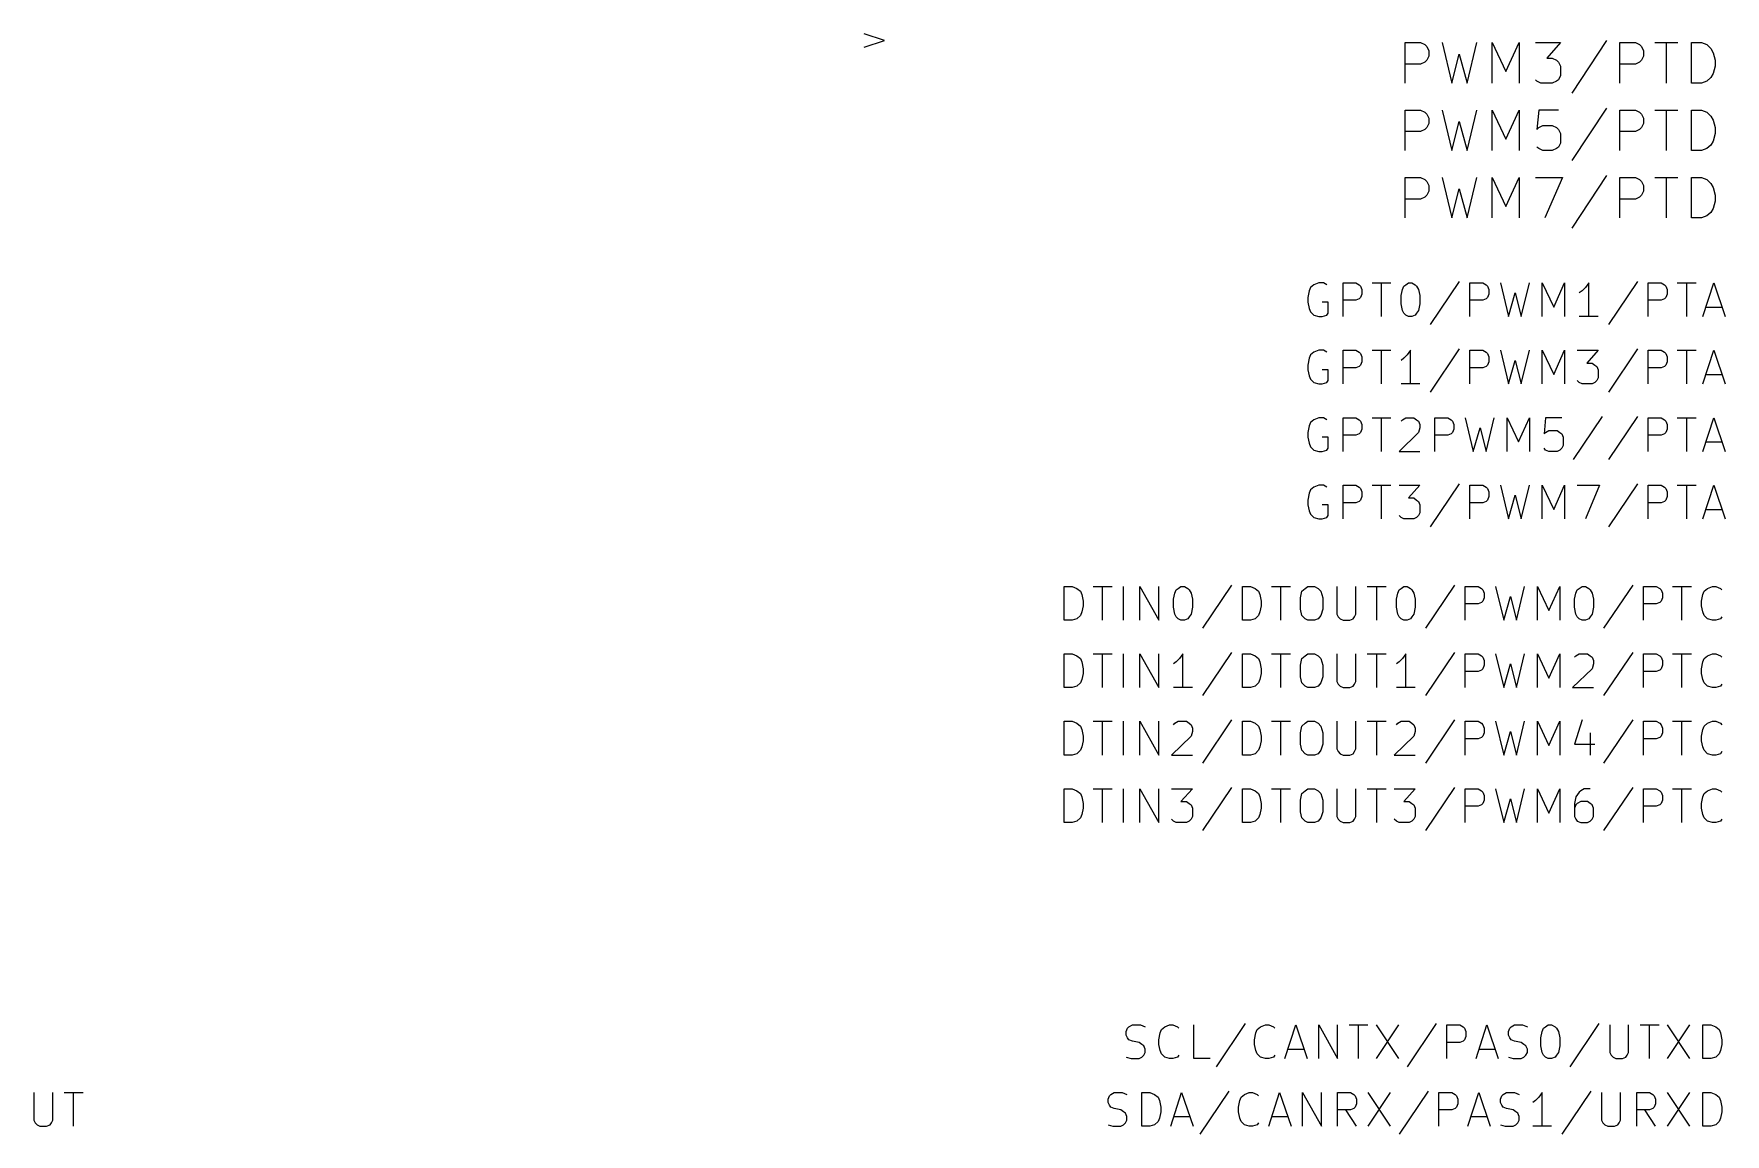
# Model space of a CAD drawing. Extents: x 4000 to 161350, y 4000 to 113000.
# Drawn here: x 72520 to 97570, y 79180 to 95490 of the extents above; entities that cross this region are included whole.
import ezdxf

# ---------------------------------------------------------------- set-up
doc = ezdxf.new("R2010")
doc.units = 0
doc.layers.add('CYAN', color=4, linetype='CONTINUOUS')

msp = doc.modelspace()

# ---------------------------------------------------------------- linework, layer by layer
at = {"layer": 'CYAN'}
for p, q in [((85120, 95390), (84820, 95490)), ((84820, 95290), (85120, 95390)), ((92830, 94760), (92830, 95360)), ((92830, 95360), (93060, 95360)), ((93060, 95360), (93120, 95330)), ((93120, 95330), (93150, 95300)), ((93150, 95300), (93180, 95240)), ((93180, 95240), (93180, 95160)), ((93380, 95360), (93520, 94760)), ((93520, 94760), (93630, 95190)), ((93630, 95190), (93750, 94760)), ((93750, 94760), (93890, 95360)), ((94120, 94760), (94120, 95360)), ((94120, 95360), (94320, 94930)), ((94320, 94930), (94520, 95360)), ((94520, 95360), (94520, 94760)), ((94760, 95360), (95130, 95360)), ((95130, 95360), (94930, 95130)), ((95810, 95390), (95300, 94610)), ((96010, 94760), (96010, 95360)), ((96010, 95360), (96240, 95360)), ((96240, 95360), (96300, 95330)), ((96300, 95330), (96330, 95300)), ((96330, 95300), (96360, 95240)), ((96360, 95240), (96360, 95160)), ((96530, 95360), (96870, 95360)), ((96700, 94760), (96700, 95360)), ((97070, 94760), (97070, 95360)), ((97070, 95360), (97220, 95360)), ((97220, 95360), (97300, 95330)), ((97300, 95330), (97360, 95270)), ((97360, 95270), (97390, 95210)), ((97390, 95210), (97420, 95100)), ((93060, 95040), (92830, 95040)), ((93120, 95070), (93060, 95040)), ((93150, 95100), (93120, 95070)), ((93180, 95160), (93150, 95100)), ((94930, 95130), (95010, 95130)), ((95010, 95130), (95070, 95100)), ((95070, 95100), (95100, 95070)), ((95100, 95070), (95130, 95010)), ((95130, 95010), (95130, 94870)), ((96240, 95040), (96010, 95040)), ((96300, 95070), (96240, 95040)), ((96330, 95100), (96300, 95070)), ((96360, 95160), (96330, 95100)), ((97420, 95010), (97390, 94900)), ((97420, 95100), (97420, 95010)), ((94780, 94790), (94760, 94810)), ((94840, 94760), (94780, 94790)), ((95010, 94760), (94840, 94760)), ((95070, 94790), (95010, 94760)), ((95100, 94810), (95070, 94790)), ((95130, 94870), (95100, 94810)), ((97220, 94760), (97070, 94760)), ((97300, 94790), (97220, 94760)), ((97360, 94840), (97300, 94790)), ((97390, 94900), (97360, 94840)), ((92830, 93760), (92830, 94360)), ((92830, 94360), (93060, 94360)), ((93060, 94360), (93120, 94330)), ((93120, 94330), (93150, 94300)), ((93150, 94300), (93180, 94240)), ((93180, 94240), (93180, 94160)), ((93380, 94360), (93520, 93760)), ((93520, 93760), (93630, 94190)), ((93630, 94190), (93750, 93760)), ((93750, 93760), (93890, 94360)), ((94120, 93760), (94120, 94360)), ((94120, 94360), (94320, 93930)), ((94320, 93930), (94520, 94360)), ((94520, 94360), (94520, 93760)), ((94810, 94360), (94780, 94070)), ((95100, 94360), (94810, 94360)), ((95810, 94390), (95300, 93610)), ((96010, 93760), (96010, 94360)), ((96010, 94360), (96240, 94360)), ((96240, 94360), (96300, 94330)), ((96300, 94330), (96330, 94300)), ((96330, 94300), (96360, 94240)), ((96360, 94240), (96360, 94160)), ((96530, 94360), (96870, 94360)), ((96700, 93760), (96700, 94360)), ((97070, 93760), (97070, 94360)), ((97070, 94360), (97220, 94360)), ((97220, 94360), (97300, 94330)), ((97300, 94330), (97360, 94270)), ((97360, 94270), (97390, 94210)), ((97390, 94210), (97420, 94100)), ((93060, 94040), (92830, 94040)), ((93120, 94070), (93060, 94040)), ((93150, 94100), (93120, 94070)), ((93180, 94160), (93150, 94100)), ((94780, 94070), (94810, 94100)), ((94810, 94100), (94870, 94130)), ((94870, 94130), (95010, 94130)), ((95010, 94130), (95070, 94100)), ((95070, 94100), (95100, 94070)), ((95100, 94070), (95130, 94010)), ((95130, 94010), (95130, 93870)), ((96240, 94040), (96010, 94040)), ((96300, 94070), (96240, 94040)), ((96330, 94100), (96300, 94070)), ((96360, 94160), (96330, 94100)), ((97420, 94010), (97390, 93900)), ((97420, 94100), (97420, 94010)), ((94810, 93790), (94780, 93810)), ((94870, 93760), (94810, 93790)), ((95010, 93760), (94870, 93760)), ((95070, 93790), (95010, 93760)), ((95100, 93810), (95070, 93790)), ((95130, 93870), (95100, 93810)), ((97220, 93760), (97070, 93760)), ((97300, 93790), (97220, 93760)), ((97360, 93840), (97300, 93790)), ((97390, 93900), (97360, 93840)), ((92830, 92760), (92830, 93360)), ((92830, 93360), (93060, 93360)), ((93060, 93360), (93120, 93330)), ((93120, 93330), (93150, 93300)), ((93150, 93300), (93180, 93240)), ((93180, 93240), (93180, 93160)), ((93380, 93360), (93520, 92760)), ((93520, 92760), (93630, 93190)), ((93630, 93190), (93750, 92760)), ((93750, 92760), (93890, 93360)), ((94120, 92760), (94120, 93360)), ((94120, 93360), (94320, 92930)), ((94320, 92930), (94520, 93360)), ((94520, 93360), (94520, 92760)), ((94760, 93360), (95160, 93360)), ((95160, 93360), (94900, 92760)), ((95810, 93390), (95300, 92610)), ((96010, 92760), (96010, 93360)), ((96010, 93360), (96240, 93360)), ((96240, 93360), (96300, 93330)), ((96300, 93330), (96330, 93300)), ((96330, 93300), (96360, 93240)), ((96360, 93240), (96360, 93160)), ((96530, 93360), (96870, 93360)), ((96700, 92760), (96700, 93360)), ((97070, 92760), (97070, 93360)), ((97070, 93360), (97220, 93360)), ((97220, 93360), (97300, 93330)), ((97300, 93330), (97360, 93270)), ((97360, 93270), (97390, 93210)), ((97390, 93210), (97420, 93100)), ((93060, 93040), (92830, 93040)), ((93120, 93070), (93060, 93040)), ((93150, 93100), (93120, 93070)), ((93180, 93160), (93150, 93100)), ((96240, 93040), (96010, 93040)), ((96300, 93070), (96240, 93040)), ((96330, 93100), (96300, 93070)), ((96360, 93160), (96330, 93100)), ((97420, 93010), (97390, 92900)), ((97420, 93100), (97420, 93010)), ((97220, 92760), (97070, 92760)), ((97300, 92790), (97220, 92760)), ((97360, 92840), (97300, 92790)), ((97390, 92900), (97360, 92840)), ((91430, 91730), (91410, 91680)), ((91480, 91770), (91430, 91730)), ((91550, 91800), (91480, 91770)), ((91620, 91800), (91550, 91800)), ((91670, 91770), (91620, 91800)), ((91910, 91300), (91910, 91800)), ((91910, 91800), (92100, 91800)), ((92100, 91800), (92150, 91770)), ((92150, 91770), (92170, 91750)), ((92170, 91750), (92190, 91700)), ((92190, 91700), (92190, 91630)), ((92340, 91800), (92620, 91800)), ((92480, 91300), (92480, 91800)), ((92770, 91610), (92790, 91700)), ((92790, 91700), (92810, 91750)), ((92810, 91750), (92840, 91770)), ((92840, 91770), (92880, 91800)), ((92880, 91800), (92930, 91800)), ((92930, 91800), (92980, 91770)), ((92980, 91770), (93000, 91750)), ((93000, 91750), (93030, 91700)), ((93030, 91700), (93050, 91610)), ((93630, 91820), (93200, 91180)), ((93790, 91300), (93790, 91800)), ((93790, 91800), (93980, 91800)), ((93980, 91800), (94030, 91770)), ((94030, 91770), (94050, 91750)), ((94050, 91750), (94070, 91700)), ((94070, 91700), (94070, 91630)), ((94240, 91800), (94360, 91300)), ((94550, 91300), (94670, 91800)), ((94860, 91300), (94860, 91800)), ((94860, 91800), (95030, 91440)), ((95030, 91440), (95190, 91800)), ((95190, 91800), (95190, 91300)), ((95500, 91730), (95450, 91680)), ((95550, 91800), (95500, 91730)), ((95550, 91300), (95550, 91800)), ((96270, 91820), (95840, 91180)), ((96430, 91300), (96430, 91800)), ((96430, 91800), (96620, 91800)), ((96620, 91800), (96670, 91770)), ((96670, 91770), (96690, 91750)), ((96690, 91750), (96710, 91700)), ((96710, 91700), (96710, 91630)), ((96860, 91800), (97140, 91800)), ((97000, 91300), (97000, 91800)), ((97240, 91300), (97400, 91800)), ((97400, 91800), (97570, 91300)), ((91410, 91680), (91390, 91580)), ((91390, 91580), (91390, 91510)), ((91390, 91510), (91410, 91420)), ((91690, 91510), (91600, 91510)), ((91690, 91350), (91690, 91510)), ((92100, 91540), (91910, 91540)), ((92150, 91560), (92100, 91540)), ((92170, 91580), (92150, 91560)), ((92190, 91630), (92170, 91580)), ((92770, 91490), (92770, 91610)), ((92790, 91390), (92770, 91490)), ((93050, 91490), (93030, 91390)), ((93050, 91610), (93050, 91490)), ((93980, 91540), (93790, 91540)), ((94030, 91560), (93980, 91540)), ((94050, 91580), (94030, 91560)), ((94070, 91630), (94050, 91580)), ((94360, 91300), (94460, 91650)), ((94460, 91650), (94550, 91300)), ((95450, 91680), (95410, 91650)), ((96620, 91540), (96430, 91540)), ((96670, 91560), (96620, 91540)), ((96690, 91580), (96670, 91560)), ((96710, 91630), (96690, 91580)), ((97290, 91440), (97520, 91440)), ((91410, 91420), (91430, 91370)), ((91430, 91370), (91480, 91320)), ((91480, 91320), (91550, 91300)), ((91550, 91300), (91600, 91300)), ((91600, 91300), (91670, 91320)), ((91670, 91320), (91690, 91350)), ((92810, 91350), (92790, 91390)), ((92840, 91320), (92810, 91350)), ((92880, 91300), (92840, 91320)), ((92930, 91300), (92880, 91300)), ((92980, 91320), (92930, 91300)), ((93000, 91350), (92980, 91320)), ((93030, 91390), (93000, 91350)), ((95690, 91300), (95410, 91300)), ((91430, 90730), (91410, 90680)), ((91480, 90770), (91430, 90730)), ((91550, 90800), (91480, 90770)), ((91620, 90800), (91550, 90800)), ((91670, 90770), (91620, 90800)), ((91910, 90300), (91910, 90800)), ((91910, 90800), (92100, 90800)), ((92100, 90800), (92150, 90770)), ((92150, 90770), (92170, 90750)), ((92170, 90750), (92190, 90700)), ((92190, 90700), (92190, 90630)), ((92340, 90800), (92620, 90800)), ((92480, 90300), (92480, 90800)), ((92860, 90730), (92810, 90680)), ((92910, 90800), (92860, 90730)), ((92910, 90300), (92910, 90800)), ((93630, 90820), (93200, 90180)), ((93790, 90300), (93790, 90800)), ((93790, 90800), (93980, 90800)), ((93980, 90800), (94030, 90770)), ((94030, 90770), (94050, 90750)), ((94050, 90750), (94070, 90700)), ((94070, 90700), (94070, 90630)), ((94240, 90800), (94360, 90300)), ((94550, 90300), (94670, 90800)), ((94860, 90300), (94860, 90800)), ((94860, 90800), (95030, 90440)), ((95030, 90440), (95190, 90800)), ((95190, 90800), (95190, 90300)), ((95380, 90800), (95690, 90800)), ((95690, 90800), (95520, 90610)), ((96270, 90820), (95840, 90180)), ((96430, 90300), (96430, 90800)), ((96430, 90800), (96620, 90800)), ((96620, 90800), (96670, 90770)), ((96670, 90770), (96690, 90750)), ((96690, 90750), (96710, 90700)), ((96710, 90700), (96710, 90630)), ((96860, 90800), (97140, 90800)), ((97000, 90300), (97000, 90800)), ((97240, 90300), (97400, 90800)), ((97400, 90800), (97570, 90300)), ((91410, 90680), (91390, 90580)), ((91390, 90580), (91390, 90510)), ((91390, 90510), (91410, 90420)), ((91690, 90510), (91600, 90510)), ((91690, 90350), (91690, 90510)), ((92100, 90540), (91910, 90540)), ((92150, 90560), (92100, 90540)), ((92170, 90580), (92150, 90560)), ((92190, 90630), (92170, 90580)), ((92810, 90680), (92770, 90650)), ((93980, 90540), (93790, 90540)), ((94030, 90560), (93980, 90540)), ((94050, 90580), (94030, 90560)), ((94070, 90630), (94050, 90580)), ((94360, 90300), (94460, 90650)), ((94460, 90650), (94550, 90300)), ((95520, 90610), (95600, 90610)), ((95600, 90610), (95640, 90580)), ((95640, 90580), (95670, 90560)), ((95670, 90560), (95690, 90510)), ((95690, 90510), (95690, 90390)), ((96620, 90540), (96430, 90540)), ((96670, 90560), (96620, 90540)), ((96690, 90580), (96670, 90560)), ((96710, 90630), (96690, 90580)), ((97290, 90440), (97520, 90440)), ((91410, 90420), (91430, 90370)), ((91430, 90370), (91480, 90320)), ((91480, 90320), (91550, 90300)), ((91550, 90300), (91600, 90300)), ((91600, 90300), (91670, 90320)), ((91670, 90320), (91690, 90350)), ((93050, 90300), (92770, 90300)), ((95410, 90320), (95380, 90350)), ((95450, 90300), (95410, 90320)), ((95600, 90300), (95450, 90300)), ((95640, 90320), (95600, 90300)), ((95670, 90350), (95640, 90320)), ((95690, 90390), (95670, 90350)), ((91410, 89680), (91390, 89580)), ((91430, 89730), (91410, 89680)), ((91480, 89770), (91430, 89730)), ((91550, 89800), (91480, 89770)), ((91620, 89800), (91550, 89800)), ((91670, 89770), (91620, 89800)), ((91910, 89300), (91910, 89800)), ((91910, 89800), (92100, 89800)), ((92100, 89800), (92150, 89770)), ((92150, 89770), (92170, 89750)), ((92170, 89750), (92190, 89700)), ((92190, 89700), (92190, 89630)), ((92340, 89800), (92620, 89800)), ((92480, 89300), (92480, 89800)), ((92770, 89750), (92790, 89770)), ((92790, 89770), (92840, 89800)), ((92840, 89800), (92960, 89800)), ((92960, 89800), (93000, 89770)), ((93000, 89770), (93030, 89750)), ((93030, 89750), (93050, 89700)), ((93050, 89700), (93050, 89650)), ((93270, 89300), (93270, 89800)), ((93270, 89800), (93460, 89800)), ((93460, 89800), (93510, 89770)), ((93510, 89770), (93530, 89750)), ((93530, 89750), (93550, 89700)), ((93550, 89700), (93550, 89630)), ((93720, 89800), (93840, 89300)), ((94030, 89300), (94150, 89800)), ((94340, 89300), (94340, 89800)), ((94340, 89800), (94510, 89440)), ((94510, 89440), (94670, 89800)), ((94670, 89800), (94670, 89300)), ((94910, 89800), (94890, 89560)), ((95150, 89800), (94910, 89800)), ((95750, 89820), (95320, 89180)), ((96270, 89820), (95840, 89180)), ((96430, 89300), (96430, 89800)), ((96430, 89800), (96620, 89800)), ((96620, 89800), (96670, 89770)), ((96670, 89770), (96690, 89750)), ((96690, 89750), (96710, 89700)), ((96710, 89700), (96710, 89630)), ((96860, 89800), (97140, 89800)), ((97000, 89300), (97000, 89800)), ((97240, 89300), (97400, 89800)), ((97400, 89800), (97570, 89300)), ((91390, 89580), (91390, 89510)), ((91390, 89510), (91410, 89420)), ((91690, 89510), (91600, 89510)), ((91690, 89350), (91690, 89510)), ((92100, 89540), (91910, 89540)), ((92150, 89560), (92100, 89540)), ((92170, 89580), (92150, 89560)), ((92190, 89630), (92170, 89580)), ((93030, 89580), (92740, 89300)), ((93050, 89650), (93030, 89580)), ((93460, 89540), (93270, 89540)), ((93510, 89560), (93460, 89540)), ((93530, 89580), (93510, 89560)), ((93550, 89630), (93530, 89580)), ((93840, 89300), (93940, 89650)), ((93940, 89650), (94030, 89300)), ((94890, 89560), (94910, 89580)), ((94910, 89580), (94960, 89610)), ((94960, 89610), (95080, 89610)), ((95080, 89610), (95120, 89580)), ((95120, 89580), (95150, 89560)), ((95150, 89560), (95170, 89510)), ((95170, 89510), (95170, 89390)), ((96620, 89540), (96430, 89540)), ((96670, 89560), (96620, 89540)), ((96690, 89580), (96670, 89560)), ((96710, 89630), (96690, 89580)), ((97290, 89440), (97520, 89440)), ((91410, 89420), (91430, 89370)), ((91430, 89370), (91480, 89320)), ((91480, 89320), (91550, 89300)), ((91550, 89300), (91600, 89300)), ((91600, 89300), (91670, 89320)), ((91670, 89320), (91690, 89350)), ((92740, 89300), (93050, 89300)), ((94910, 89320), (94890, 89350)), ((94960, 89300), (94910, 89320)), ((95080, 89300), (94960, 89300)), ((95120, 89320), (95080, 89300)), ((95150, 89350), (95120, 89320)), ((95170, 89390), (95150, 89350)), ((91410, 88680), (91390, 88580)), ((91430, 88730), (91410, 88680)), ((91480, 88770), (91430, 88730)), ((91550, 88800), (91480, 88770)), ((91620, 88800), (91550, 88800)), ((91670, 88770), (91620, 88800)), ((91910, 88300), (91910, 88800)), ((91910, 88800), (92100, 88800)), ((92100, 88800), (92150, 88770)), ((92150, 88770), (92170, 88750)), ((92170, 88750), (92190, 88700)), ((92190, 88700), (92190, 88630)), ((92340, 88800), (92620, 88800)), ((92480, 88300), (92480, 88800)), ((92740, 88800), (93050, 88800)), ((93050, 88800), (92880, 88610)), ((93630, 88820), (93200, 88180)), ((93790, 88300), (93790, 88800)), ((93790, 88800), (93980, 88800)), ((93980, 88800), (94030, 88770)), ((94030, 88770), (94050, 88750)), ((94050, 88750), (94070, 88700)), ((94070, 88700), (94070, 88630)), ((94240, 88800), (94360, 88300)), ((94550, 88300), (94670, 88800)), ((94860, 88300), (94860, 88800)), ((94860, 88800), (95030, 88440)), ((95030, 88440), (95190, 88800)), ((95190, 88800), (95190, 88300)), ((95380, 88800), (95710, 88800)), ((95710, 88800), (95500, 88300)), ((96270, 88820), (95840, 88180)), ((96430, 88300), (96430, 88800)), ((96430, 88800), (96620, 88800)), ((96620, 88800), (96670, 88770)), ((96670, 88770), (96690, 88750)), ((96690, 88750), (96710, 88700)), ((96710, 88700), (96710, 88630)), ((96860, 88800), (97140, 88800)), ((97000, 88300), (97000, 88800)), ((97240, 88300), (97400, 88800)), ((97400, 88800), (97570, 88300)), ((91390, 88580), (91390, 88510)), ((91390, 88510), (91410, 88420)), ((91690, 88510), (91600, 88510)), ((91690, 88350), (91690, 88510)), ((92100, 88540), (91910, 88540)), ((92150, 88560), (92100, 88540)), ((92170, 88580), (92150, 88560)), ((92190, 88630), (92170, 88580)), ((92880, 88610), (92960, 88610)), ((92960, 88610), (93000, 88580)), ((93000, 88580), (93030, 88560)), ((93030, 88560), (93050, 88510)), ((93050, 88510), (93050, 88390)), ((93980, 88540), (93790, 88540)), ((94030, 88560), (93980, 88540)), ((94050, 88580), (94030, 88560)), ((94070, 88630), (94050, 88580)), ((94360, 88300), (94460, 88650)), ((94460, 88650), (94550, 88300)), ((96620, 88540), (96430, 88540)), ((96670, 88560), (96620, 88540)), ((96690, 88580), (96670, 88560)), ((96710, 88630), (96690, 88580)), ((97290, 88440), (97520, 88440)), ((91410, 88420), (91430, 88370)), ((91430, 88370), (91480, 88320)), ((91480, 88320), (91550, 88300)), ((91550, 88300), (91600, 88300)), ((91600, 88300), (91670, 88320)), ((91670, 88320), (91690, 88350)), ((92770, 88320), (92740, 88350)), ((92810, 88300), (92770, 88320)), ((92960, 88300), (92810, 88300)), ((93000, 88320), (92960, 88300)), ((93030, 88350), (93000, 88320)), ((93050, 88390), (93030, 88350)), ((87780, 86800), (87780, 87300)), ((87780, 87300), (87900, 87300)), ((87900, 87300), (87970, 87270)), ((87970, 87270), (88020, 87230)), ((88020, 87230), (88040, 87180)), ((88040, 87180), (88060, 87080)), ((88210, 87300), (88490, 87300)), ((88350, 86800), (88350, 87300)), ((88660, 86800), (88660, 87300)), ((88900, 86800), (88900, 87300)), ((88900, 87300), (89180, 86800)), ((89180, 86800), (89180, 87300)), ((89400, 87110), (89420, 87200)), ((89420, 87200), (89440, 87250)), ((89440, 87250), (89470, 87270)), ((89470, 87270), (89510, 87300)), ((89510, 87300), (89560, 87300)), ((89560, 87300), (89610, 87270)), ((89610, 87270), (89630, 87250)), ((89630, 87250), (89660, 87200)), ((89660, 87200), (89680, 87110)), ((90260, 87320), (89830, 86680)), ((90420, 86800), (90420, 87300)), ((90420, 87300), (90540, 87300)), ((90540, 87300), (90610, 87270)), ((90610, 87270), (90660, 87230)), ((90660, 87230), (90680, 87180)), ((90680, 87180), (90700, 87080)), ((90850, 87300), (91130, 87300)), ((90990, 86800), (90990, 87300)), ((91280, 87130), (91300, 87230)), ((91300, 87230), (91350, 87270)), ((91350, 87270), (91390, 87300)), ((91390, 87300), (91490, 87300)), ((91490, 87300), (91540, 87270)), ((91540, 87270), (91580, 87230)), ((91580, 87230), (91610, 87130)), ((91820, 87300), (91820, 86890)), ((92100, 86890), (92100, 87300)), ((92270, 87300), (92550, 87300)), ((92410, 86800), (92410, 87300)), ((92700, 87110), (92720, 87200)), ((92720, 87200), (92740, 87250)), ((92740, 87250), (92770, 87270)), ((92770, 87270), (92810, 87300)), ((92810, 87300), (92860, 87300)), ((92860, 87300), (92910, 87270)), ((92910, 87270), (92930, 87250)), ((92930, 87250), (92960, 87200)), ((92960, 87200), (92980, 87110)), ((93560, 87320), (93130, 86680)), ((93720, 86800), (93720, 87300)), ((93720, 87300), (93910, 87300)), ((93910, 87300), (93960, 87270)), ((93960, 87270), (93980, 87250)), ((93980, 87250), (94000, 87200)), ((94000, 87200), (94000, 87130)), ((94170, 87300), (94290, 86800)), ((94480, 86800), (94600, 87300)), ((94790, 86800), (94790, 87300)), ((94790, 87300), (94960, 86940)), ((94960, 86940), (95120, 87300)), ((95120, 87300), (95120, 86800)), ((95340, 87110), (95360, 87200)), ((95360, 87200), (95380, 87250)), ((95380, 87250), (95410, 87270)), ((95410, 87270), (95450, 87300)), ((95450, 87300), (95500, 87300)), ((95500, 87300), (95550, 87270)), ((95550, 87270), (95570, 87250)), ((95570, 87250), (95600, 87200)), ((95600, 87200), (95620, 87110)), ((96200, 87320), (95770, 86680)), ((96360, 86800), (96360, 87300)), ((96360, 87300), (96550, 87300)), ((96550, 87300), (96600, 87270)), ((96600, 87270), (96620, 87250)), ((96620, 87250), (96640, 87200)), ((96640, 87200), (96640, 87130)), ((96790, 87300), (97070, 87300)), ((96930, 86800), (96930, 87300)), ((97220, 87080), (97240, 87180)), ((97240, 87180), (97260, 87230)), ((97260, 87230), (97310, 87270)), ((97310, 87270), (97380, 87300)), ((97380, 87300), (97430, 87300)), ((97430, 87300), (97500, 87270)), ((97500, 87270), (97520, 87250)), ((88060, 87010), (88040, 86920)), ((88060, 87080), (88060, 87010)), ((89400, 86990), (89400, 87110)), ((89420, 86890), (89400, 86990)), ((89680, 86990), (89660, 86890)), ((89680, 87110), (89680, 86990)), ((90700, 87010), (90680, 86920)), ((90700, 87080), (90700, 87010)), ((91280, 86960), (91280, 87130)), ((91300, 86870), (91280, 86960)), ((91610, 86960), (91580, 86870)), ((91610, 87130), (91610, 86960)), ((92700, 86990), (92700, 87110)), ((92720, 86890), (92700, 86990)), ((92980, 86990), (92960, 86890)), ((92980, 87110), (92980, 86990)), ((93910, 87040), (93720, 87040)), ((93960, 87060), (93910, 87040)), ((93980, 87080), (93960, 87060)), ((94000, 87130), (93980, 87080)), ((94290, 86800), (94390, 87150)), ((94390, 87150), (94480, 86800)), ((95340, 86990), (95340, 87110)), ((95360, 86890), (95340, 86990)), ((95620, 86990), (95600, 86890)), ((95620, 87110), (95620, 86990)), ((96550, 87040), (96360, 87040)), ((96600, 87060), (96550, 87040)), ((96620, 87080), (96600, 87060)), ((96640, 87130), (96620, 87080)), ((97220, 87010), (97220, 87080)), ((97240, 86920), (97220, 87010)), ((87900, 86800), (87780, 86800)), ((87970, 86820), (87900, 86800)), ((88020, 86870), (87970, 86820)), ((88040, 86920), (88020, 86870)), ((89440, 86850), (89420, 86890)), ((89470, 86820), (89440, 86850)), ((89510, 86800), (89470, 86820)), ((89560, 86800), (89510, 86800)), ((89610, 86820), (89560, 86800)), ((89630, 86850), (89610, 86820)), ((89660, 86890), (89630, 86850)), ((90540, 86800), (90420, 86800)), ((90610, 86820), (90540, 86800)), ((90660, 86870), (90610, 86820)), ((90680, 86920), (90660, 86870)), ((91350, 86820), (91300, 86870)), ((91390, 86800), (91350, 86820)), ((91490, 86800), (91390, 86800)), ((91540, 86820), (91490, 86800)), ((91580, 86870), (91540, 86820)), ((91820, 86890), (91840, 86850)), ((91840, 86850), (91870, 86820)), ((91870, 86820), (91910, 86800)), ((91910, 86800), (92010, 86800)), ((92010, 86800), (92060, 86820)), ((92060, 86820), (92080, 86850)), ((92080, 86850), (92100, 86890)), ((92740, 86850), (92720, 86890)), ((92770, 86820), (92740, 86850)), ((92810, 86800), (92770, 86820)), ((92860, 86800), (92810, 86800)), ((92910, 86820), (92860, 86800)), ((92930, 86850), (92910, 86820)), ((92960, 86890), (92930, 86850)), ((95380, 86850), (95360, 86890)), ((95410, 86820), (95380, 86850)), ((95450, 86800), (95410, 86820)), ((95500, 86800), (95450, 86800)), ((95550, 86820), (95500, 86800)), ((95570, 86850), (95550, 86820)), ((95600, 86890), (95570, 86850)), ((97260, 86870), (97240, 86920)), ((97310, 86820), (97260, 86870)), ((97380, 86800), (97310, 86820)), ((97430, 86800), (97380, 86800)), ((97500, 86820), (97430, 86800)), ((97520, 86850), (97500, 86820)), ((87780, 85800), (87780, 86300)), ((87780, 86300), (87900, 86300)), ((87900, 86300), (87970, 86270)), ((87970, 86270), (88020, 86230)), ((88020, 86230), (88040, 86180)), ((88040, 86180), (88060, 86080)), ((88210, 86300), (88490, 86300)), ((88350, 85800), (88350, 86300)), ((88660, 85800), (88660, 86300)), ((88900, 85800), (88900, 86300)), ((88900, 86300), (89180, 85800)), ((89180, 85800), (89180, 86300)), ((89440, 86180), (89400, 86150)), ((89490, 86230), (89440, 86180)), ((89540, 86300), (89490, 86230)), ((89540, 85800), (89540, 86300)), ((90260, 86320), (89830, 85680)), ((90420, 85800), (90420, 86300)), ((90420, 86300), (90540, 86300)), ((90540, 86300), (90610, 86270)), ((90610, 86270), (90660, 86230)), ((90660, 86230), (90680, 86180)), ((90680, 86180), (90700, 86080)), ((90850, 86300), (91130, 86300)), ((90990, 85800), (90990, 86300)), ((91280, 86130), (91300, 86230)), ((91300, 86230), (91350, 86270)), ((91350, 86270), (91390, 86300)), ((91390, 86300), (91490, 86300)), ((91490, 86300), (91540, 86270)), ((91540, 86270), (91580, 86230)), ((91580, 86230), (91610, 86130)), ((91820, 86300), (91820, 85890)), ((92100, 85890), (92100, 86300)), ((92270, 86300), (92550, 86300)), ((92410, 85800), (92410, 86300)), ((92740, 86180), (92700, 86150)), ((92790, 86230), (92740, 86180)), ((92840, 86300), (92790, 86230)), ((92840, 85800), (92840, 86300)), ((93560, 86320), (93130, 85680)), ((93720, 85800), (93720, 86300)), ((93720, 86300), (93910, 86300)), ((93910, 86300), (93960, 86270)), ((93960, 86270), (93980, 86250)), ((93980, 86250), (94000, 86200)), ((94000, 86200), (94000, 86130)), ((94170, 86300), (94290, 85800)), ((94480, 85800), (94600, 86300)), ((94790, 85800), (94790, 86300)), ((94790, 86300), (94960, 85940)), ((94960, 85940), (95120, 86300)), ((95120, 86300), (95120, 85800)), ((95340, 86250), (95360, 86270)), ((95360, 86270), (95410, 86300)), ((95410, 86300), (95530, 86300)), ((95530, 86300), (95570, 86270)), ((95570, 86270), (95600, 86250)), ((95600, 86250), (95620, 86200)), ((95620, 86200), (95620, 86150)), ((96200, 86320), (95770, 85680)), ((96360, 85800), (96360, 86300)), ((96360, 86300), (96550, 86300)), ((96550, 86300), (96600, 86270)), ((96600, 86270), (96620, 86250)), ((96620, 86250), (96640, 86200)), ((96640, 86200), (96640, 86130)), ((96790, 86300), (97070, 86300)), ((96930, 85800), (96930, 86300)), ((97220, 86080), (97240, 86180)), ((97240, 86180), (97260, 86230)), ((97260, 86230), (97310, 86270)), ((97310, 86270), (97380, 86300)), ((97380, 86300), (97430, 86300)), ((97430, 86300), (97500, 86270)), ((97500, 86270), (97520, 86250)), ((88060, 86010), (88040, 85920)), ((88060, 86080), (88060, 86010)), ((90700, 86010), (90680, 85920)), ((90700, 86080), (90700, 86010)), ((91280, 85960), (91280, 86130)), ((91300, 85870), (91280, 85960)), ((91610, 85960), (91580, 85870)), ((91610, 86130), (91610, 85960)), ((93910, 86040), (93720, 86040)), ((93960, 86060), (93910, 86040)), ((93980, 86080), (93960, 86060)), ((94000, 86130), (93980, 86080)), ((94290, 85800), (94390, 86150)), ((94390, 86150), (94480, 85800)), ((95600, 86080), (95310, 85800)), ((95620, 86150), (95600, 86080)), ((96550, 86040), (96360, 86040)), ((96600, 86060), (96550, 86040)), ((96620, 86080), (96600, 86060)), ((96640, 86130), (96620, 86080)), ((97220, 86010), (97220, 86080)), ((97240, 85920), (97220, 86010)), ((87900, 85800), (87780, 85800)), ((87970, 85820), (87900, 85800)), ((88020, 85870), (87970, 85820)), ((88040, 85920), (88020, 85870)), ((89680, 85800), (89400, 85800)), ((90540, 85800), (90420, 85800)), ((90610, 85820), (90540, 85800)), ((90660, 85870), (90610, 85820)), ((90680, 85920), (90660, 85870)), ((91350, 85820), (91300, 85870)), ((91390, 85800), (91350, 85820)), ((91490, 85800), (91390, 85800)), ((91540, 85820), (91490, 85800)), ((91580, 85870), (91540, 85820)), ((91820, 85890), (91840, 85850)), ((91840, 85850), (91870, 85820)), ((91870, 85820), (91910, 85800)), ((91910, 85800), (92010, 85800)), ((92010, 85800), (92060, 85820)), ((92060, 85820), (92080, 85850)), ((92080, 85850), (92100, 85890)), ((92980, 85800), (92700, 85800)), ((95310, 85800), (95620, 85800)), ((97260, 85870), (97240, 85920)), ((97310, 85820), (97260, 85870)), ((97380, 85800), (97310, 85820)), ((97430, 85800), (97380, 85800)), ((97500, 85820), (97430, 85800)), ((97520, 85850), (97500, 85820)), ((87780, 84800), (87780, 85300)), ((87780, 85300), (87900, 85300)), ((87900, 85300), (87970, 85270)), ((87970, 85270), (88020, 85230)), ((88020, 85230), (88040, 85180)), ((88040, 85180), (88060, 85080)), ((88210, 85300), (88490, 85300)), ((88350, 84800), (88350, 85300)), ((88660, 84800), (88660, 85300)), ((88900, 84800), (88900, 85300)), ((88900, 85300), (89180, 84800)), ((89180, 84800), (89180, 85300)), ((89400, 85250), (89420, 85270)), ((89420, 85270), (89470, 85300)), ((89470, 85300), (89590, 85300)), ((89590, 85300), (89630, 85270)), ((89630, 85270), (89660, 85250)), ((89660, 85250), (89680, 85200)), ((89680, 85200), (89680, 85150)), ((90260, 85320), (89830, 84680)), ((90420, 84800), (90420, 85300)), ((90420, 85300), (90540, 85300)), ((90540, 85300), (90610, 85270)), ((90610, 85270), (90660, 85230)), ((90660, 85230), (90680, 85180)), ((90680, 85180), (90700, 85080)), ((90850, 85300), (91130, 85300)), ((90990, 84800), (90990, 85300)), ((91280, 85130), (91300, 85230)), ((91300, 85230), (91350, 85270)), ((91350, 85270), (91390, 85300)), ((91390, 85300), (91490, 85300)), ((91490, 85300), (91540, 85270)), ((91540, 85270), (91580, 85230)), ((91580, 85230), (91610, 85130)), ((91820, 85300), (91820, 84890)), ((92100, 84890), (92100, 85300)), ((92270, 85300), (92550, 85300)), ((92410, 84800), (92410, 85300)), ((92700, 85250), (92720, 85270)), ((92720, 85270), (92770, 85300)), ((92770, 85300), (92890, 85300)), ((92890, 85300), (92930, 85270)), ((92930, 85270), (92960, 85250)), ((92960, 85250), (92980, 85200)), ((92980, 85200), (92980, 85150)), ((93560, 85320), (93130, 84680)), ((93720, 84800), (93720, 85300)), ((93720, 85300), (93910, 85300)), ((93910, 85300), (93960, 85270)), ((93960, 85270), (93980, 85250)), ((93980, 85250), (94000, 85200)), ((94000, 85200), (94000, 85130)), ((94170, 85300), (94290, 84800)), ((94480, 84800), (94600, 85300)), ((94790, 84800), (94790, 85300)), ((94790, 85300), (94960, 84940)), ((94960, 84940), (95120, 85300)), ((95120, 85300), (95120, 84800)), ((95450, 85320), (95340, 84960)), ((96200, 85320), (95770, 84680)), ((96360, 84800), (96360, 85300)), ((96360, 85300), (96550, 85300)), ((96550, 85300), (96600, 85270)), ((96600, 85270), (96620, 85250)), ((96620, 85250), (96640, 85200)), ((96640, 85200), (96640, 85130)), ((96790, 85300), (97070, 85300)), ((96930, 84800), (96930, 85300)), ((97220, 85080), (97240, 85180)), ((97240, 85180), (97260, 85230)), ((97260, 85230), (97310, 85270)), ((97310, 85270), (97380, 85300)), ((97380, 85300), (97430, 85300)), ((97430, 85300), (97500, 85270)), ((97500, 85270), (97520, 85250)), ((88040, 84920), (88020, 84870)), ((88060, 85010), (88040, 84920)), ((88060, 85080), (88060, 85010)), ((89660, 85080), (89370, 84800)), ((89680, 85150), (89660, 85080)), ((90680, 84920), (90660, 84870)), ((90700, 85010), (90680, 84920)), ((90700, 85080), (90700, 85010)), ((91280, 84960), (91280, 85130)), ((91300, 84870), (91280, 84960)), ((91610, 84960), (91580, 84870)), ((91610, 85130), (91610, 84960)), ((92960, 85080), (92670, 84800)), ((92980, 85150), (92960, 85080)), ((93910, 85040), (93720, 85040)), ((93960, 85060), (93910, 85040)), ((93980, 85080), (93960, 85060)), ((94000, 85130), (93980, 85080)), ((94290, 84800), (94390, 85150)), ((94390, 85150), (94480, 84800)), ((95340, 84960), (95640, 84960)), ((95570, 85130), (95570, 84800)), ((96550, 85040), (96360, 85040)), ((96600, 85060), (96550, 85040)), ((96620, 85080), (96600, 85060)), ((96640, 85130), (96620, 85080)), ((97220, 85010), (97220, 85080)), ((97240, 84920), (97220, 85010)), ((97260, 84870), (97240, 84920)), ((87900, 84800), (87780, 84800)), ((87970, 84820), (87900, 84800)), ((88020, 84870), (87970, 84820)), ((89370, 84800), (89680, 84800)), ((90540, 84800), (90420, 84800)), ((90610, 84820), (90540, 84800)), ((90660, 84870), (90610, 84820)), ((91350, 84820), (91300, 84870)), ((91390, 84800), (91350, 84820)), ((91490, 84800), (91390, 84800)), ((91540, 84820), (91490, 84800)), ((91580, 84870), (91540, 84820)), ((91820, 84890), (91840, 84850)), ((91840, 84850), (91870, 84820)), ((91870, 84820), (91910, 84800)), ((91910, 84800), (92010, 84800)), ((92010, 84800), (92060, 84820)), ((92060, 84820), (92080, 84850)), ((92080, 84850), (92100, 84890)), ((92670, 84800), (92980, 84800)), ((97310, 84820), (97260, 84870)), ((97380, 84800), (97310, 84820)), ((97430, 84800), (97380, 84800)), ((97500, 84820), (97430, 84800)), ((97520, 84850), (97500, 84820)), ((87780, 83800), (87780, 84300)), ((87780, 84300), (87900, 84300)), ((87900, 84300), (87970, 84270)), ((87970, 84270), (88020, 84230)), ((88020, 84230), (88040, 84180)), ((88040, 84180), (88060, 84080)), ((88210, 84300), (88490, 84300)), ((88350, 83800), (88350, 84300)), ((88660, 83800), (88660, 84300)), ((88900, 83800), (88900, 84300)), ((88900, 84300), (89180, 83800)), ((89180, 83800), (89180, 84300)), ((89370, 84300), (89680, 84300)), ((89680, 84300), (89510, 84110)), ((90260, 84320), (89830, 83680)), ((90420, 83800), (90420, 84300)), ((90420, 84300), (90540, 84300)), ((90540, 84300), (90610, 84270)), ((90610, 84270), (90660, 84230)), ((90660, 84230), (90680, 84180)), ((90680, 84180), (90700, 84080)), ((90850, 84300), (91130, 84300)), ((90990, 83800), (90990, 84300)), ((91280, 84130), (91300, 84230)), ((91300, 84230), (91350, 84270)), ((91350, 84270), (91390, 84300)), ((91390, 84300), (91490, 84300)), ((91490, 84300), (91540, 84270)), ((91540, 84270), (91580, 84230)), ((91580, 84230), (91610, 84130)), ((91820, 84300), (91820, 83890)), ((92100, 83890), (92100, 84300)), ((92270, 84300), (92550, 84300)), ((92410, 83800), (92410, 84300)), ((92670, 84300), (92980, 84300)), ((92980, 84300), (92810, 84110)), ((93560, 84320), (93130, 83680)), ((93720, 83800), (93720, 84300)), ((93720, 84300), (93910, 84300)), ((93910, 84300), (93960, 84270)), ((93960, 84270), (93980, 84250)), ((93980, 84250), (94000, 84200)), ((94000, 84200), (94000, 84130)), ((94170, 84300), (94290, 83800)), ((94480, 83800), (94600, 84300)), ((94790, 83800), (94790, 84300)), ((94790, 84300), (94960, 83940)), ((94960, 83940), (95120, 84300)), ((95120, 84300), (95120, 83800)), ((95360, 84180), (95340, 84080)), ((95410, 84250), (95360, 84180)), ((95430, 84270), (95410, 84250)), ((95480, 84300), (95430, 84270)), ((95570, 84300), (95480, 84300)), ((96200, 84320), (95770, 83680)), ((96360, 83800), (96360, 84300)), ((96360, 84300), (96550, 84300)), ((96550, 84300), (96600, 84270)), ((96600, 84270), (96620, 84250)), ((96620, 84250), (96640, 84200)), ((96640, 84200), (96640, 84130)), ((96790, 84300), (97070, 84300)), ((96930, 83800), (96930, 84300)), ((97220, 84080), (97240, 84180)), ((97240, 84180), (97260, 84230)), ((97260, 84230), (97310, 84270)), ((97310, 84270), (97380, 84300)), ((97380, 84300), (97430, 84300)), ((97430, 84300), (97500, 84270)), ((97500, 84270), (97520, 84250)), ((88040, 83920), (88020, 83870)), ((88060, 84010), (88040, 83920)), ((88060, 84080), (88060, 84010)), ((89510, 84110), (89590, 84110)), ((89590, 84110), (89630, 84080)), ((89630, 84080), (89660, 84060)), ((89660, 84060), (89680, 84010)), ((89680, 84010), (89680, 83890)), ((90680, 83920), (90660, 83870)), ((90700, 84010), (90680, 83920)), ((90700, 84080), (90700, 84010)), ((91280, 83960), (91280, 84130)), ((91300, 83870), (91280, 83960)), ((91610, 83960), (91580, 83870)), ((91610, 84130), (91610, 83960)), ((92810, 84110), (92890, 84110)), ((92890, 84110), (92930, 84080)), ((92930, 84080), (92960, 84060)), ((92960, 84060), (92980, 84010)), ((92980, 84010), (92980, 83890)), ((93910, 84040), (93720, 84040)), ((93960, 84060), (93910, 84040)), ((93980, 84080), (93960, 84060)), ((94000, 84130), (93980, 84080)), ((94290, 83800), (94390, 84150)), ((94390, 84150), (94480, 83800)), ((95340, 84080), (95340, 83890)), ((95360, 84060), (95340, 84010)), ((95380, 84080), (95360, 84060)), ((95430, 84110), (95380, 84080)), ((95530, 84110), (95430, 84110)), ((95570, 84080), (95530, 84110)), ((95600, 84060), (95570, 84080)), ((95620, 84010), (95600, 84060)), ((95620, 83890), (95620, 84010)), ((96550, 84040), (96360, 84040)), ((96600, 84060), (96550, 84040)), ((96620, 84080), (96600, 84060)), ((96640, 84130), (96620, 84080)), ((97220, 84010), (97220, 84080)), ((97240, 83920), (97220, 84010)), ((97260, 83870), (97240, 83920)), ((87900, 83800), (87780, 83800)), ((87970, 83820), (87900, 83800)), ((88020, 83870), (87970, 83820)), ((89400, 83820), (89370, 83850)), ((89440, 83800), (89400, 83820)), ((89590, 83800), (89440, 83800)), ((89630, 83820), (89590, 83800)), ((89660, 83850), (89630, 83820)), ((89680, 83890), (89660, 83850)), ((90540, 83800), (90420, 83800)), ((90610, 83820), (90540, 83800)), ((90660, 83870), (90610, 83820)), ((91350, 83820), (91300, 83870)), ((91390, 83800), (91350, 83820)), ((91490, 83800), (91390, 83800)), ((91540, 83820), (91490, 83800)), ((91580, 83870), (91540, 83820)), ((91820, 83890), (91840, 83850)), ((91840, 83850), (91870, 83820)), ((91870, 83820), (91910, 83800)), ((91910, 83800), (92010, 83800)), ((92010, 83800), (92060, 83820)), ((92060, 83820), (92080, 83850)), ((92080, 83850), (92100, 83890)), ((92700, 83820), (92670, 83850)), ((92740, 83800), (92700, 83820)), ((92890, 83800), (92740, 83800)), ((92930, 83820), (92890, 83800)), ((92960, 83850), (92930, 83820)), ((92980, 83890), (92960, 83850)), ((95340, 83890), (95360, 83850)), ((95360, 83850), (95380, 83820)), ((95380, 83820), (95430, 83800)), ((95430, 83800), (95530, 83800)), ((95530, 83800), (95570, 83820)), ((95570, 83820), (95600, 83850)), ((95600, 83850), (95620, 83890)), ((97310, 83820), (97260, 83870)), ((97380, 83800), (97310, 83820)), ((97430, 83800), (97380, 83800)), ((97500, 83820), (97430, 83800)), ((97520, 83850), (97500, 83820)), ((88700, 80700), (88720, 80750)), ((88700, 80650), (88700, 80700)), ((88720, 80750), (88740, 80770)), ((88740, 80770), (88790, 80800)), ((88790, 80800), (88910, 80800)), ((88910, 80800), (88980, 80770)), ((89180, 80580), (89200, 80680)), ((89200, 80680), (89220, 80730)), ((89220, 80730), (89270, 80770)), ((89270, 80770), (89340, 80800)), ((89340, 80800), (89390, 80800)), ((89390, 80800), (89460, 80770)), ((89460, 80770), (89480, 80750)), ((89700, 80300), (89700, 80800)), ((90460, 80820), (90030, 80180)), ((90600, 80580), (90620, 80680)), ((90620, 80680), (90640, 80730)), ((90640, 80730), (90690, 80770)), ((90690, 80770), (90760, 80800)), ((90760, 80800), (90810, 80800)), ((90810, 80800), (90880, 80770)), ((90880, 80770), (90900, 80750)), ((91050, 80300), (91210, 80800)), ((91210, 80800), (91380, 80300)), ((91550, 80300), (91550, 80800)), ((91550, 80800), (91830, 80300)), ((91830, 80300), (91830, 80800)), ((92000, 80800), (92280, 80800)), ((92140, 80300), (92140, 80800)), ((92400, 80800), (92730, 80300)), ((92730, 80800), (92400, 80300)), ((93290, 80820), (92860, 80180)), ((93450, 80300), (93450, 80800)), ((93450, 80800), (93640, 80800)), ((93640, 80800), (93690, 80770)), ((93690, 80770), (93710, 80750)), ((93710, 80750), (93730, 80700)), ((93730, 80700), (93730, 80630)), ((93880, 80300), (94040, 80800)), ((94040, 80800), (94210, 80300)), ((94360, 80700), (94380, 80750)), ((94360, 80650), (94360, 80700)), ((94380, 80750), (94400, 80770)), ((94400, 80770), (94450, 80800)), ((94450, 80800), (94570, 80800)), ((94570, 80800), (94640, 80770)), ((94840, 80610), (94860, 80700)), ((94860, 80700), (94880, 80750)), ((94880, 80750), (94910, 80770)), ((94910, 80770), (94950, 80800)), ((94950, 80800), (95000, 80800)), ((95000, 80800), (95050, 80770)), ((95050, 80770), (95070, 80750)), ((95070, 80750), (95100, 80700)), ((95100, 80700), (95120, 80610)), ((95700, 80820), (95270, 80180)), ((95860, 80800), (95860, 80390)), ((96140, 80390), (96140, 80800)), ((96310, 80800), (96590, 80800)), ((96450, 80300), (96450, 80800)), ((96710, 80800), (97040, 80300)), ((97040, 80800), (96710, 80300)), ((97240, 80300), (97240, 80800)), ((97240, 80800), (97360, 80800)), ((97360, 80800), (97430, 80770)), ((97430, 80770), (97480, 80730)), ((97480, 80730), (97500, 80680)), ((97500, 80680), (97520, 80580)), ((88720, 80610), (88700, 80650)), ((88740, 80580), (88720, 80610)), ((88790, 80560), (88740, 80580)), ((88890, 80540), (88790, 80560)), ((88930, 80510), (88890, 80540)), ((88960, 80490), (88930, 80510)), ((88980, 80440), (88960, 80490)), ((88980, 80390), (88980, 80440)), ((89180, 80510), (89180, 80580)), ((89200, 80420), (89180, 80510)), ((89220, 80370), (89200, 80420)), ((90600, 80510), (90600, 80580)), ((90620, 80420), (90600, 80510)), ((90640, 80370), (90620, 80420)), ((91100, 80440), (91330, 80440)), ((93640, 80540), (93450, 80540)), ((93690, 80560), (93640, 80540)), ((93710, 80580), (93690, 80560)), ((93730, 80630), (93710, 80580)), ((93930, 80440), (94160, 80440)), ((94380, 80610), (94360, 80650)), ((94400, 80580), (94380, 80610)), ((94450, 80560), (94400, 80580)), ((94550, 80540), (94450, 80560)), ((94590, 80510), (94550, 80540)), ((94620, 80490), (94590, 80510)), ((94640, 80440), (94620, 80490)), ((94640, 80390), (94640, 80440)), ((94840, 80490), (94840, 80610)), ((94860, 80390), (94840, 80490)), ((95120, 80490), (95100, 80390)), ((95120, 80610), (95120, 80490)), ((97500, 80420), (97480, 80370)), ((97520, 80510), (97500, 80420)), ((97520, 80580), (97520, 80510)), ((88700, 80320), (88770, 80300)), ((88770, 80300), (88890, 80300)), ((88890, 80300), (88930, 80320)), ((88930, 80320), (88960, 80350)), ((88960, 80350), (88980, 80390)), ((89270, 80320), (89220, 80370)), ((89340, 80300), (89270, 80320)), ((89390, 80300), (89340, 80300)), ((89460, 80320), (89390, 80300)), ((89480, 80350), (89460, 80320)), ((89940, 80300), (89700, 80300)), ((90690, 80320), (90640, 80370)), ((90760, 80300), (90690, 80320)), ((90810, 80300), (90760, 80300)), ((90880, 80320), (90810, 80300)), ((90900, 80350), (90880, 80320)), ((94360, 80320), (94430, 80300)), ((94430, 80300), (94550, 80300)), ((94550, 80300), (94590, 80320)), ((94590, 80320), (94620, 80350)), ((94620, 80350), (94640, 80390)), ((94880, 80350), (94860, 80390)), ((94910, 80320), (94880, 80350)), ((94950, 80300), (94910, 80320)), ((95000, 80300), (94950, 80300)), ((95050, 80320), (95000, 80300)), ((95070, 80350), (95050, 80320)), ((95100, 80390), (95070, 80350)), ((95860, 80390), (95880, 80350)), ((95880, 80350), (95910, 80320)), ((95910, 80320), (95950, 80300)), ((95950, 80300), (96050, 80300)), ((96050, 80300), (96100, 80320)), ((96100, 80320), (96120, 80350)), ((96120, 80350), (96140, 80390)), ((97360, 80300), (97240, 80300)), ((97430, 80320), (97360, 80300)), ((97480, 80370), (97430, 80320)), ((72520, 79800), (72520, 79390)), ((72800, 79390), (72800, 79800)), ((72970, 79800), (73250, 79800)), ((73110, 79300), (73110, 79800)), ((88430, 79700), (88450, 79750)), ((88430, 79650), (88430, 79700)), ((88450, 79750), (88470, 79770)), ((88470, 79770), (88520, 79800)), ((88520, 79800), (88640, 79800)), ((88640, 79800), (88710, 79770)), ((88930, 79300), (88930, 79800)), ((88930, 79800), (89050, 79800)), ((89050, 79800), (89120, 79770)), ((89120, 79770), (89170, 79730)), ((89170, 79730), (89190, 79680)), ((89190, 79680), (89210, 79580)), ((89360, 79300), (89520, 79800)), ((89520, 79800), (89690, 79300)), ((90220, 79820), (89790, 79180)), ((90360, 79580), (90380, 79680)), ((90380, 79680), (90400, 79730)), ((90400, 79730), (90450, 79770)), ((90450, 79770), (90520, 79800)), ((90520, 79800), (90570, 79800)), ((90570, 79800), (90640, 79770)), ((90640, 79770), (90660, 79750)), ((90810, 79300), (90970, 79800)), ((90970, 79800), (91140, 79300)), ((91310, 79300), (91310, 79800)), ((91310, 79800), (91590, 79300)), ((91590, 79300), (91590, 79800)), ((91830, 79300), (91830, 79800)), ((91830, 79800), (92020, 79800)), ((92020, 79800), (92070, 79770)), ((92070, 79770), (92090, 79750)), ((92090, 79750), (92110, 79700)), ((92110, 79700), (92110, 79630)), ((92280, 79800), (92610, 79300)), ((92610, 79800), (92280, 79300)), ((93170, 79820), (92740, 79180)), ((93330, 79300), (93330, 79800)), ((93330, 79800), (93520, 79800)), ((93520, 79800), (93570, 79770)), ((93570, 79770), (93590, 79750)), ((93590, 79750), (93610, 79700)), ((93610, 79700), (93610, 79630)), ((93760, 79300), (93920, 79800)), ((93920, 79800), (94090, 79300)), ((94240, 79700), (94260, 79750)), ((94240, 79650), (94240, 79700)), ((94260, 79750), (94280, 79770)), ((94280, 79770), (94330, 79800)), ((94330, 79800), (94450, 79800)), ((94450, 79800), (94520, 79770)), ((94760, 79680), (94720, 79650)), ((94810, 79730), (94760, 79680)), ((94860, 79800), (94810, 79730)), ((94860, 79300), (94860, 79800)), ((95580, 79820), (95150, 79180)), ((95740, 79800), (95740, 79390)), ((96020, 79390), (96020, 79800)), ((96260, 79300), (96260, 79800)), ((96260, 79800), (96450, 79800)), ((96450, 79800), (96500, 79770)), ((96500, 79770), (96520, 79750)), ((96520, 79750), (96540, 79700)), ((96540, 79700), (96540, 79630)), ((96710, 79800), (97040, 79300)), ((97040, 79800), (96710, 79300)), ((97240, 79300), (97240, 79800)), ((97240, 79800), (97360, 79800)), ((97360, 79800), (97430, 79770)), ((97430, 79770), (97480, 79730)), ((97480, 79730), (97500, 79680)), ((97500, 79680), (97520, 79580)), ((88450, 79610), (88430, 79650)), ((88470, 79580), (88450, 79610)), ((88520, 79560), (88470, 79580)), ((88620, 79540), (88520, 79560)), ((88660, 79510), (88620, 79540)), ((88690, 79490), (88660, 79510)), ((88710, 79440), (88690, 79490)), ((88710, 79390), (88710, 79440)), ((89190, 79420), (89170, 79370)), ((89210, 79510), (89190, 79420)), ((89210, 79580), (89210, 79510)), ((89410, 79440), (89640, 79440)), ((90360, 79510), (90360, 79580)), ((90380, 79420), (90360, 79510)), ((90400, 79370), (90380, 79420)), ((90860, 79440), (91090, 79440)), ((92020, 79540), (91830, 79540)), ((92110, 79300), (91950, 79540)), ((92070, 79560), (92020, 79540)), ((92090, 79580), (92070, 79560)), ((92110, 79630), (92090, 79580)), ((93520, 79540), (93330, 79540)), ((93570, 79560), (93520, 79540)), ((93590, 79580), (93570, 79560)), ((93610, 79630), (93590, 79580)), ((93810, 79440), (94040, 79440)), ((94260, 79610), (94240, 79650)), ((94280, 79580), (94260, 79610)), ((94330, 79560), (94280, 79580)), ((94430, 79540), (94330, 79560)), ((94470, 79510), (94430, 79540)), ((94500, 79490), (94470, 79510)), ((94520, 79440), (94500, 79490)), ((94520, 79390), (94520, 79440)), ((96450, 79540), (96260, 79540)), ((96540, 79300), (96380, 79540)), ((96500, 79560), (96450, 79540)), ((96520, 79580), (96500, 79560)), ((96540, 79630), (96520, 79580)), ((97500, 79420), (97480, 79370)), ((97520, 79510), (97500, 79420)), ((97520, 79580), (97520, 79510)), ((72520, 79390), (72540, 79350)), ((72540, 79350), (72570, 79320)), ((72570, 79320), (72610, 79300)), ((72610, 79300), (72710, 79300)), ((72710, 79300), (72760, 79320)), ((72760, 79320), (72780, 79350)), ((72780, 79350), (72800, 79390)), ((88430, 79320), (88500, 79300)), ((88500, 79300), (88620, 79300)), ((88620, 79300), (88660, 79320)), ((88660, 79320), (88690, 79350)), ((88690, 79350), (88710, 79390)), ((89050, 79300), (88930, 79300)), ((89120, 79320), (89050, 79300)), ((89170, 79370), (89120, 79320)), ((90450, 79320), (90400, 79370)), ((90520, 79300), (90450, 79320)), ((90570, 79300), (90520, 79300)), ((90640, 79320), (90570, 79300)), ((90660, 79350), (90640, 79320)), ((94240, 79320), (94310, 79300)), ((94310, 79300), (94430, 79300)), ((94430, 79300), (94470, 79320)), ((94470, 79320), (94500, 79350)), ((94500, 79350), (94520, 79390)), ((95000, 79300), (94720, 79300)), ((95740, 79390), (95760, 79350)), ((95760, 79350), (95790, 79320)), ((95790, 79320), (95830, 79300)), ((95830, 79300), (95930, 79300)), ((95930, 79300), (95980, 79320)), ((95980, 79320), (96000, 79350)), ((96000, 79350), (96020, 79390)), ((97360, 79300), (97240, 79300)), ((97430, 79320), (97360, 79300)), ((97480, 79370), (97430, 79320))]:
    msp.add_line(p, q, dxfattribs=at)

doc.saveas('drawing.dxf')
